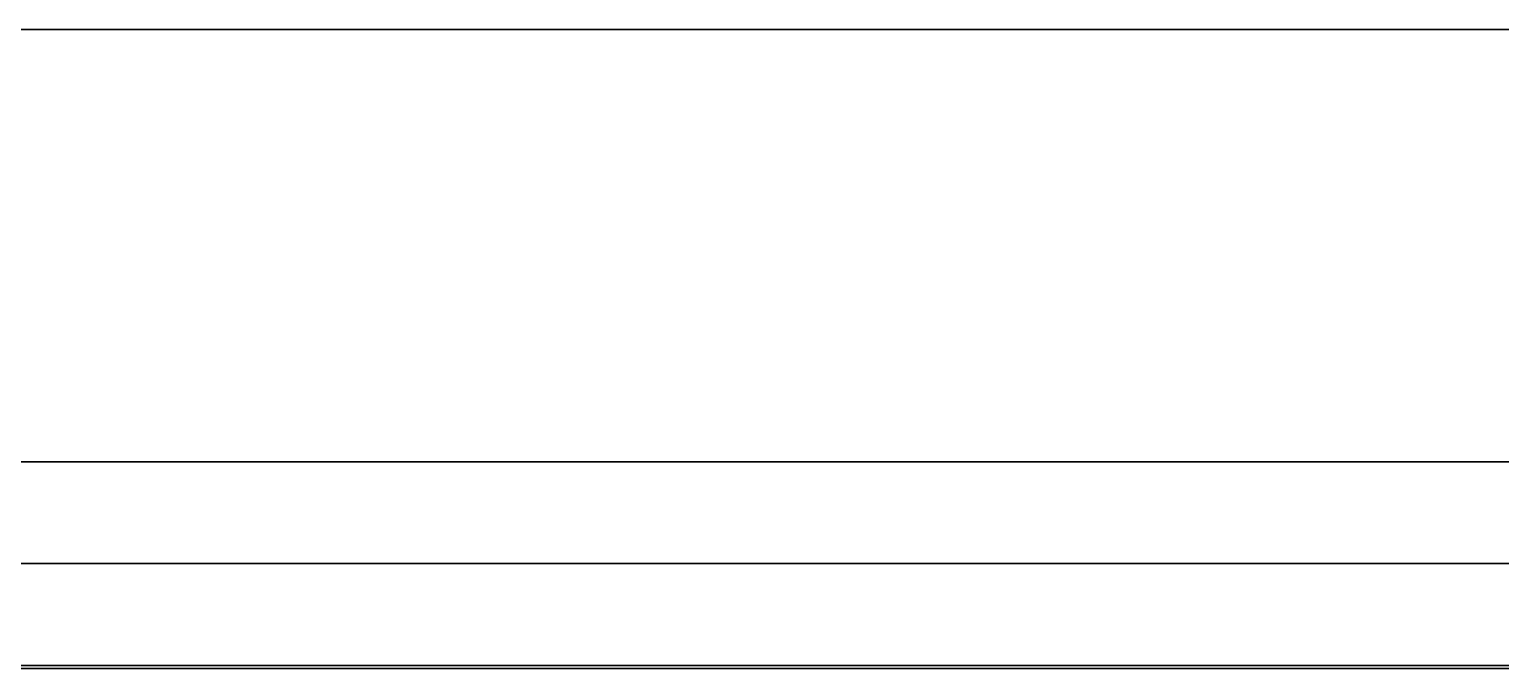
# Model space of a CAD drawing. Header units: inches. Extents: x 0 to 240, y -6 to 240.
# Drawn here: x 83.03 to 97.48, y -6.28 to 0 of the extents above; entities that cross this region are included whole.
import ezdxf

# ---------------------------------------------------------------- set-up
doc = ezdxf.new("R2010")
doc.units = ezdxf.units.IN
doc.header["$MEASUREMENT"] = 0
for name, color, linetype, true_color in [('MODEL$bldg-model', 7, 'Continuous', 0xfafafa), ('MODEL$frame-a', 252, 'Continuous', 0x696969), ('MODEL$perf-pan', 7, 'Continuous', 0x646464)]:
    doc.layers.add(name, color=color, linetype=linetype, true_color=true_color)

msp = doc.modelspace()

# ---------------------------------------------------------------- linework, layer by layer
at = {"layer": 'MODEL$bldg-model'}
for points in [[(0, 0, 432), (240, 0, 432)], [(240, 0, 576), (0, 0, 576)], [(0, 0, 504), (240, 0, 504)], [(0, 0, 288), (240, 0, 288)], [(240, 0, 432), (0, 0, 432)], [(0, 0, 360), (240, 0, 360)], [(0, 0, 144), (240, 0, 144)], [(240, 0, 288), (0, 0, 288)], [(0, 0, 216), (240, 0, 216)]]:
    msp.add_open_spline(points, degree=1, dxfattribs=at)
at = {"layer": 'MODEL$frame-a'}
for points in [[(80, -4.25, 576), (160, -4.25, 576)], [(160, -4.25, 432), (80, -4.25, 432)], [(80, -4.25, 432), (160, -4.25, 432)], [(160, -4.25, 288), (80, -4.25, 288)], [(80, -4.25, 288), (160, -4.25, 288)], [(160, -4.25, 144), (80, -4.25, 144)], [(82, -4.25, 434), (158, -4.25, 434)], [(158, -4.25, 574), (82, -4.25, 574)], [(82, -4.25, 290), (158, -4.25, 290)], [(158, -4.25, 430), (82, -4.25, 430)], [(82, -4.25, 146), (158, -4.25, 146)], [(158, -4.25, 286), (82, -4.25, 286)], [(80, -5.25, 576), (160, -5.25, 576)], [(160, -5.25, 432), (80, -5.25, 432)], [(80, -5.25, 432), (160, -5.25, 432)], [(160, -5.25, 288), (80, -5.25, 288)], [(80, -5.25, 288), (160, -5.25, 288)], [(160, -5.25, 144), (80, -5.25, 144)], [(82, -5.25, 434), (158, -5.25, 434)], [(158, -5.25, 574), (82, -5.25, 574)], [(82, -5.25, 290), (158, -5.25, 290)], [(158, -5.25, 430), (82, -5.25, 430)], [(82, -5.25, 146), (158, -5.25, 146)], [(158, -5.25, 286), (82, -5.25, 286)], [(80, -6.25, 576), (160, -6.25, 576)], [(160, -6.25, 432), (80, -6.25, 432)], [(80, -6.25, 432), (160, -6.25, 432)], [(160, -6.25, 288), (80, -6.25, 288)], [(80, -6.25, 288), (160, -6.25, 288)], [(160, -6.25, 144), (80, -6.25, 144)], [(82, -6.25, 434), (158, -6.25, 434)], [(158, -6.25, 574), (82, -6.25, 574)], [(82, -6.25, 290), (158, -6.25, 290)], [(158, -6.25, 430), (82, -6.25, 430)], [(82, -6.25, 146), (158, -6.25, 146)], [(158, -6.25, 286), (82, -6.25, 286)]]:
    msp.add_open_spline(points, degree=1, dxfattribs=at)
at = {"layer": 'MODEL$perf-pan'}
for p, q in [((80.5, -6.281, 432.5), (159.5, -6.281, 432.5)), ((159.5, -6.281, 575.5), (80.5, -6.281, 575.5)), ((80.5, -6.281, 504), (83.781, -6.281, 504)), ((80.5, -6.281, 288.5), (159.5, -6.281, 288.5)), ((159.5, -6.281, 431.5), (80.5, -6.281, 431.5)), ((80.5, -6.281, 360), (84.29, -6.281, 360)), ((80.5, -6.281, 144.5), (159.5, -6.281, 144.5)), ((159.5, -6.281, 287.5), (80.5, -6.281, 287.5)), ((80.5, -6.281, 216), (84.08, -6.281, 216)), ((86.428, -6.281, 360), (91.145, -6.281, 360)), ((86.638, -6.281, 216), (91.011, -6.281, 216)), ((86.937, -6.281, 504), (90.626, -6.281, 504)), ((93.429, -6.281, 360), (98.003, -6.281, 360)), ((93.563, -6.281, 216), (97.938, -6.281, 216)), ((93.949, -6.281, 504), (97.465, -6.281, 504))]:
    msp.add_line(p, q, dxfattribs=at)
for points in [[(83.054, -6.281, 154.669), (85.359, -6.281, 153.338)], [(83.054, -6.281, 157.331), (83.054, -6.281, 154.669)], [(85.359, -6.281, 158.662), (83.054, -6.281, 157.331)], [(83.259, -6.281, 166.787), (85.359, -6.281, 165.575)], [(83.259, -6.281, 169.213), (83.259, -6.281, 166.787)], [(85.359, -6.281, 170.425), (83.259, -6.281, 169.213)], [(83.464, -6.281, 178.906), (85.359, -6.281, 177.812)], [(83.464, -6.281, 181.094), (83.464, -6.281, 178.906)], [(85.359, -6.281, 182.188), (83.464, -6.281, 181.094)], [(83.548, -6.281, 274.955), (85.359, -6.281, 273.909)], [(83.548, -6.281, 277.045), (83.548, -6.281, 274.955)], [(85.359, -6.281, 278.091), (83.548, -6.281, 277.045)], [(83.586, -6.281, 418.976), (85.359, -6.281, 417.953)], [(83.586, -6.281, 421.024), (83.586, -6.281, 418.976)], [(85.359, -6.281, 422.047), (83.586, -6.281, 421.024)], [(83.611, -6.281, 298.991), (85.359, -6.281, 297.981)], [(83.611, -6.281, 301.009), (83.611, -6.281, 298.991)], [(85.359, -6.281, 302.019), (83.611, -6.281, 301.009)], [(83.669, -6.281, 191.024), (85.359, -6.281, 190.049)], [(83.669, -6.281, 192.976), (83.669, -6.281, 191.024)], [(85.359, -6.281, 193.951), (83.669, -6.281, 192.976)], [(83.675, -6.281, 407.028), (85.359, -6.281, 406.056)], [(83.675, -6.281, 408.972), (83.675, -6.281, 407.028)], [(85.359, -6.281, 409.944), (83.675, -6.281, 408.972)], [(83.703, -6.281, 311.044), (85.359, -6.281, 310.088)], [(83.703, -6.281, 312.956), (83.703, -6.281, 311.044)], [(85.359, -6.281, 313.912), (83.703, -6.281, 312.956)], [(83.741, -6.281, 263.066), (85.359, -6.281, 262.132)], [(83.741, -6.281, 264.934), (83.741, -6.281, 263.066)], [(85.359, -6.281, 265.868), (83.741, -6.281, 264.934)], [(83.781, -6.281, 503.089), (85.359, -6.281, 502.178)], [(83.781, -6.281, 504.911), (83.781, -6.281, 503.089)], [(85.359, -6.281, 505.822), (83.781, -6.281, 504.911)], [(83.794, -6.281, 491.097), (85.359, -6.281, 490.193)], [(83.794, -6.281, 492.903), (83.794, -6.281, 491.097)], [(85.359, -6.281, 493.807), (83.794, -6.281, 492.903)], [(83.831, -6.281, 323.118), (85.359, -6.281, 322.236)], [(83.831, -6.281, 324.882), (83.831, -6.281, 323.118)], [(85.359, -6.281, 325.764), (83.831, -6.281, 324.882)], [(83.849, -6.281, 395.128), (85.359, -6.281, 394.257)], [(83.849, -6.281, 396.872), (83.849, -6.281, 395.128)], [(85.359, -6.281, 397.743), (83.849, -6.281, 396.872)], [(83.874, -6.281, 203.143), (85.359, -6.281, 202.286)], [(83.874, -6.281, 204.857), (83.874, -6.281, 203.143)], [(85.359, -6.281, 205.714), (83.874, -6.281, 204.857)], [(83.945, -6.281, 251.184), (85.359, -6.281, 250.368)], [(83.945, -6.281, 252.816), (83.945, -6.281, 251.184)], [(85.359, -6.281, 253.632), (83.945, -6.281, 252.816)], [(83.951, -6.281, 443.187), (85.359, -6.281, 442.375)], [(83.951, -6.281, 444.813), (83.951, -6.281, 443.187)], [(85.359, -6.281, 445.625), (83.951, -6.281, 444.813)], [(83.959, -6.281, 515.192), (85.359, -6.281, 514.384)], [(83.959, -6.281, 516.808), (83.959, -6.281, 515.192)], [(85.359, -6.281, 517.616), (83.959, -6.281, 516.808)], [(83.976, -6.281, 335.202), (85.359, -6.281, 334.403)], [(83.976, -6.281, 336.798), (83.976, -6.281, 335.202)], [(85.359, -6.281, 337.597), (83.976, -6.281, 336.798)], [(84.017, -6.281, 479.225), (85.359, -6.281, 478.451)], [(84.017, -6.281, 480.775), (84.017, -6.281, 479.225)], [(85.359, -6.281, 481.549), (84.017, -6.281, 480.775)], [(84.02, -6.281, 383.227), (85.359, -6.281, 382.454)], [(84.02, -6.281, 384.773), (84.02, -6.281, 383.227)], [(85.359, -6.281, 385.546), (84.02, -6.281, 384.773)], [(84.08, -6.281, 215.261), (85.359, -6.281, 214.523)], [(84.08, -6.281, 216.739), (84.08, -6.281, 215.261)], [(85.359, -6.281, 217.477), (84.08, -6.281, 216.739)], [(84.12, -6.281, 527.285), (85.359, -6.281, 526.57)], [(84.12, -6.281, 528.715), (84.12, -6.281, 527.285)], [(85.359, -6.281, 529.43), (84.12, -6.281, 528.715)], [(84.13, -6.281, 347.291), (85.359, -6.281, 346.581)], [(84.13, -6.281, 348.709), (84.13, -6.281, 347.291)], [(85.359, -6.281, 349.419), (84.13, -6.281, 348.709)], [(84.15, -6.281, 239.302), (85.359, -6.281, 238.604)], [(84.15, -6.281, 240.698), (84.15, -6.281, 239.302)], [(85.359, -6.281, 241.396), (84.15, -6.281, 240.698)], [(84.176, -6.281, 455.317), (85.359, -6.281, 454.634)], [(84.176, -6.281, 456.683), (84.176, -6.281, 455.317)], [(85.359, -6.281, 457.366), (84.176, -6.281, 456.683)], [(84.188, -6.281, 371.324), (85.359, -6.281, 370.648)], [(84.188, -6.281, 372.676), (84.188, -6.281, 371.324)], [(85.359, -6.281, 373.352), (84.188, -6.281, 372.676)], [(84.229, -6.281, 563.348), (85.359, -6.281, 562.696)], [(84.229, -6.281, 564.652), (84.229, -6.281, 563.348)], [(85.359, -6.281, 565.304), (84.229, -6.281, 564.652)], [(84.241, -6.281, 467.354), (85.359, -6.281, 466.709)], [(84.241, -6.281, 468.646), (84.241, -6.281, 467.354)], [(85.359, -6.281, 469.291), (84.241, -6.281, 468.646)], [(84.244, -6.281, 539.356), (85.359, -6.281, 538.712)], [(84.244, -6.281, 540.644), (84.244, -6.281, 539.356)], [(85.359, -6.281, 541.288), (84.244, -6.281, 540.644)], [(84.283, -6.281, 551.379), (85.359, -6.281, 550.758)], [(84.283, -6.281, 552.621), (84.283, -6.281, 551.379)], [(85.359, -6.281, 553.242), (84.283, -6.281, 552.621)], [(84.285, -6.281, 227.38), (85.359, -6.281, 226.759)], [(84.285, -6.281, 228.62), (84.285, -6.281, 227.38)], [(85.359, -6.281, 229.241), (84.285, -6.281, 228.62)], [(84.29, -6.281, 359.383), (85.359, -6.281, 358.766)], [(84.29, -6.281, 360.617), (84.29, -6.281, 359.383)], [(85.359, -6.281, 361.234), (84.29, -6.281, 360.617)], [(86.489, -6.281, 564.652), (85.359, -6.281, 565.304)], [(86.435, -6.281, 552.621), (85.359, -6.281, 553.242)], [(86.474, -6.281, 540.644), (85.359, -6.281, 541.288)], [(86.598, -6.281, 528.715), (85.359, -6.281, 529.43)], [(86.759, -6.281, 516.808), (85.359, -6.281, 517.616)], [(86.937, -6.281, 504.911), (85.359, -6.281, 505.822)], [(86.924, -6.281, 492.903), (85.359, -6.281, 493.807)], [(86.701, -6.281, 480.775), (85.359, -6.281, 481.549)], [(86.477, -6.281, 468.646), (85.359, -6.281, 469.291)], [(86.542, -6.281, 456.683), (85.359, -6.281, 457.366)], [(86.767, -6.281, 444.813), (85.359, -6.281, 445.625)], [(85.359, -6.281, 562.696), (86.489, -6.281, 563.348)], [(85.359, -6.281, 550.758), (86.435, -6.281, 551.379)], [(85.359, -6.281, 538.712), (86.474, -6.281, 539.356)], [(85.359, -6.281, 526.57), (86.598, -6.281, 527.285)], [(85.359, -6.281, 514.384), (86.759, -6.281, 515.192)], [(85.359, -6.281, 502.178), (86.937, -6.281, 503.089)], [(85.359, -6.281, 490.193), (86.924, -6.281, 491.097)], [(85.359, -6.281, 478.451), (86.701, -6.281, 479.225)], [(85.359, -6.281, 466.709), (86.477, -6.281, 467.354)], [(85.359, -6.281, 454.634), (86.542, -6.281, 455.317)], [(85.359, -6.281, 442.375), (86.767, -6.281, 443.187)], [(87.132, -6.281, 421.024), (85.359, -6.281, 422.047)], [(87.043, -6.281, 408.972), (85.359, -6.281, 409.944)], [(86.869, -6.281, 396.872), (85.359, -6.281, 397.743)], [(86.698, -6.281, 384.773), (85.359, -6.281, 385.546)], [(86.53, -6.281, 372.676), (85.359, -6.281, 373.352)], [(86.428, -6.281, 360.617), (85.359, -6.281, 361.234)], [(86.588, -6.281, 348.709), (85.359, -6.281, 349.419)], [(86.742, -6.281, 336.798), (85.359, -6.281, 337.597)], [(86.887, -6.281, 324.882), (85.359, -6.281, 325.764)], [(87.015, -6.281, 312.956), (85.359, -6.281, 313.912)], [(87.107, -6.281, 301.009), (85.359, -6.281, 302.019)], [(85.359, -6.281, 417.953), (87.132, -6.281, 418.976)], [(85.359, -6.281, 406.056), (87.043, -6.281, 407.028)], [(85.359, -6.281, 394.257), (86.869, -6.281, 395.128)], [(85.359, -6.281, 382.454), (86.698, -6.281, 383.227)], [(85.359, -6.281, 370.648), (86.53, -6.281, 371.324)], [(85.359, -6.281, 358.766), (86.428, -6.281, 359.383)], [(85.359, -6.281, 346.581), (86.588, -6.281, 347.291)], [(85.359, -6.281, 334.403), (86.742, -6.281, 335.202)], [(85.359, -6.281, 322.236), (86.887, -6.281, 323.118)], [(85.359, -6.281, 310.088), (87.015, -6.281, 311.044)], [(85.359, -6.281, 297.981), (87.107, -6.281, 298.991)], [(87.17, -6.281, 277.045), (85.359, -6.281, 278.091)], [(86.977, -6.281, 264.934), (85.359, -6.281, 265.868)], [(86.773, -6.281, 252.816), (85.359, -6.281, 253.632)], [(86.568, -6.281, 240.698), (85.359, -6.281, 241.396)], [(86.433, -6.281, 228.62), (85.359, -6.281, 229.241)], [(86.638, -6.281, 216.739), (85.359, -6.281, 217.477)], [(86.844, -6.281, 204.857), (85.359, -6.281, 205.714)], [(87.049, -6.281, 192.976), (85.359, -6.281, 193.951)], [(87.254, -6.281, 181.094), (85.359, -6.281, 182.188)], [(87.459, -6.281, 169.213), (85.359, -6.281, 170.425)], [(87.664, -6.281, 157.331), (85.359, -6.281, 158.662)], [(85.359, -6.281, 273.909), (87.17, -6.281, 274.955)], [(85.359, -6.281, 262.132), (86.977, -6.281, 263.066)], [(85.359, -6.281, 250.368), (86.773, -6.281, 251.184)], [(85.359, -6.281, 238.604), (86.568, -6.281, 239.302)], [(85.359, -6.281, 226.759), (86.433, -6.281, 227.38)], [(85.359, -6.281, 214.523), (86.638, -6.281, 215.261)], [(85.359, -6.281, 202.286), (86.844, -6.281, 203.143)], [(85.359, -6.281, 190.049), (87.049, -6.281, 191.024)], [(85.359, -6.281, 177.812), (87.254, -6.281, 178.906)], [(85.359, -6.281, 165.575), (87.459, -6.281, 166.787)], [(85.359, -6.281, 153.338), (87.664, -6.281, 154.669)], [(86.417, -6.281, 148.611), (88.823, -6.281, 147.221)], [(86.417, -6.281, 151.389), (86.417, -6.281, 148.611)], [(88.823, -6.281, 152.779), (86.417, -6.281, 151.389)], [(86.428, -6.281, 359.383), (86.428, -6.281, 360.617)], [(86.433, -6.281, 227.38), (86.433, -6.281, 228.62)], [(86.435, -6.281, 551.379), (86.435, -6.281, 552.621)], [(86.474, -6.281, 539.356), (86.474, -6.281, 540.644)], [(86.477, -6.281, 467.354), (86.477, -6.281, 468.646)], [(86.489, -6.281, 563.348), (86.489, -6.281, 564.652)], [(86.53, -6.281, 371.324), (86.53, -6.281, 372.676)], [(86.542, -6.281, 455.317), (86.542, -6.281, 456.683)], [(86.568, -6.281, 239.302), (86.568, -6.281, 240.698)], [(86.588, -6.281, 347.291), (86.588, -6.281, 348.709)], [(86.598, -6.281, 527.285), (86.598, -6.281, 528.715)], [(86.622, -6.281, 160.729), (88.823, -6.281, 159.459)], [(86.622, -6.281, 163.271), (86.622, -6.281, 160.729)], [(88.823, -6.281, 164.541), (86.622, -6.281, 163.271)], [(86.638, -6.281, 215.261), (86.638, -6.281, 216.739)], [(86.698, -6.281, 383.227), (86.698, -6.281, 384.773)], [(86.701, -6.281, 479.225), (86.701, -6.281, 480.775)], [(86.742, -6.281, 335.202), (86.742, -6.281, 336.798)], [(86.759, -6.281, 515.192), (86.759, -6.281, 516.808)], [(86.767, -6.281, 443.187), (86.767, -6.281, 444.813)], [(86.773, -6.281, 251.184), (86.773, -6.281, 252.816)], [(86.828, -6.281, 172.848), (88.823, -6.281, 171.696)], [(86.828, -6.281, 175.152), (86.828, -6.281, 172.848)], [(88.823, -6.281, 176.304), (86.828, -6.281, 175.152)], [(86.844, -6.281, 203.143), (86.844, -6.281, 204.857)], [(86.869, -6.281, 395.128), (86.869, -6.281, 396.872)], [(86.887, -6.281, 323.118), (86.887, -6.281, 324.882)], [(86.924, -6.281, 491.097), (86.924, -6.281, 492.903)], [(86.937, -6.281, 503.089), (86.937, -6.281, 504.911)], [(86.954, -6.281, 280.921), (88.823, -6.281, 279.842)], [(86.954, -6.281, 283.079), (86.954, -6.281, 280.921)], [(88.823, -6.281, 284.158), (86.954, -6.281, 283.079)], [(86.977, -6.281, 263.066), (86.977, -6.281, 264.934)], [(86.986, -6.281, 292.94), (88.823, -6.281, 291.879)], [(86.986, -6.281, 295.06), (86.986, -6.281, 292.94)], [(88.823, -6.281, 296.121), (86.986, -6.281, 295.06)], [(87.015, -6.281, 311.044), (87.015, -6.281, 312.956)], [(87.033, -6.281, 184.966), (88.823, -6.281, 183.933)], [(87.033, -6.281, 187.034), (87.033, -6.281, 184.966)], [(88.823, -6.281, 188.067), (87.033, -6.281, 187.034)], [(87.043, -6.281, 407.028), (87.043, -6.281, 408.972)], [(87.049, -6.281, 191.024), (87.049, -6.281, 192.976)], [(87.063, -6.281, 304.984), (88.823, -6.281, 303.968)], [(87.063, -6.281, 307.016), (87.063, -6.281, 304.984)], [(88.823, -6.281, 308.032), (87.063, -6.281, 307.016)], [(87.082, -6.281, 412.995), (88.823, -6.281, 411.99)], [(87.082, -6.281, 415.005), (87.082, -6.281, 412.995)], [(88.823, -6.281, 416.01), (87.082, -6.281, 415.005)], [(87.098, -6.281, 269.004), (88.823, -6.281, 268.008)], [(87.098, -6.281, 270.996), (87.098, -6.281, 269.004)], [(88.823, -6.281, 271.992), (87.098, -6.281, 270.996)], [(87.107, -6.281, 298.991), (87.107, -6.281, 301.009)], [(87.13, -6.281, 497.022), (88.823, -6.281, 496.045)], [(87.13, -6.281, 498.978), (87.13, -6.281, 497.022)], [(88.823, -6.281, 499.955), (87.13, -6.281, 498.978)], [(87.132, -6.281, 418.976), (87.132, -6.281, 421.024)], [(87.164, -6.281, 425.042), (88.823, -6.281, 424.084)], [(87.164, -6.281, 426.958), (87.164, -6.281, 425.042)], [(88.823, -6.281, 427.916), (87.164, -6.281, 426.958)], [(87.17, -6.281, 274.955), (87.17, -6.281, 277.045)], [(87.182, -6.281, 317.052), (88.823, -6.281, 316.105)], [(87.182, -6.281, 318.948), (87.182, -6.281, 317.052)], [(88.823, -6.281, 319.895), (87.182, -6.281, 318.948)], [(87.238, -6.281, 197.085), (88.823, -6.281, 196.17)], [(87.238, -6.281, 198.915), (87.238, -6.281, 197.085)], [(88.823, -6.281, 199.83), (87.238, -6.281, 198.915)], [(87.254, -6.281, 178.906), (87.254, -6.281, 181.094)], [(87.259, -6.281, 401.097), (88.823, -6.281, 400.194)], [(87.259, -6.281, 402.903), (87.259, -6.281, 401.097)], [(88.823, -6.281, 403.806), (87.259, -6.281, 402.903)], [(87.293, -6.281, 509.116), (88.823, -6.281, 508.233)], [(87.293, -6.281, 510.884), (87.293, -6.281, 509.116)], [(88.823, -6.281, 511.767), (87.293, -6.281, 510.884)], [(87.303, -6.281, 257.122), (88.823, -6.281, 256.245)], [(87.303, -6.281, 258.878), (87.303, -6.281, 257.122)], [(88.823, -6.281, 259.755), (87.303, -6.281, 258.878)], [(87.317, -6.281, 437.13), (88.823, -6.281, 436.261)], [(87.317, -6.281, 438.87), (87.317, -6.281, 437.13)], [(88.823, -6.281, 439.739), (87.317, -6.281, 438.87)], [(87.324, -6.281, 329.135), (88.823, -6.281, 328.269)], [(87.324, -6.281, 330.865), (87.324, -6.281, 329.135)], [(88.823, -6.281, 331.731), (87.324, -6.281, 330.865)], [(87.353, -6.281, 485.151), (88.823, -6.281, 484.303)], [(87.353, -6.281, 486.849), (87.353, -6.281, 485.151)], [(88.823, -6.281, 487.697), (87.353, -6.281, 486.849)], [(87.432, -6.281, 389.197), (88.823, -6.281, 388.394)], [(87.432, -6.281, 390.803), (87.432, -6.281, 389.197)], [(88.823, -6.281, 391.606), (87.432, -6.281, 390.803)], [(87.444, -6.281, 209.204), (88.823, -6.281, 208.407)], [(87.444, -6.281, 210.796), (87.444, -6.281, 209.204)], [(88.823, -6.281, 211.593), (87.444, -6.281, 210.796)], [(87.459, -6.281, 521.212), (88.823, -6.281, 520.424)], [(87.459, -6.281, 522.788), (87.459, -6.281, 521.212)], [(88.823, -6.281, 523.576), (87.459, -6.281, 522.788)], [(87.459, -6.281, 166.787), (87.459, -6.281, 169.213)], [(87.477, -6.281, 341.223), (88.823, -6.281, 340.446)], [(87.477, -6.281, 342.777), (87.477, -6.281, 341.223)], [(88.823, -6.281, 343.554), (87.477, -6.281, 342.777)], [(87.508, -6.281, 245.241), (88.823, -6.281, 244.482)], [(87.508, -6.281, 246.759), (87.508, -6.281, 245.241)], [(88.823, -6.281, 247.518), (87.508, -6.281, 246.759)], [(87.543, -6.281, 449.261), (88.823, -6.281, 448.521)], [(87.543, -6.281, 450.739), (87.543, -6.281, 449.261)], [(88.823, -6.281, 451.479), (87.543, -6.281, 450.739)], [(87.577, -6.281, 473.281), (88.823, -6.281, 472.561)], [(87.577, -6.281, 474.719), (87.577, -6.281, 473.281)], [(88.823, -6.281, 475.439), (87.577, -6.281, 474.719)], [(87.584, -6.281, 569.285), (88.823, -6.281, 568.569)], [(87.584, -6.281, 570.715), (87.584, -6.281, 569.285)], [(88.823, -6.281, 571.431), (87.584, -6.281, 570.715)], [(87.596, -6.281, 533.292), (88.823, -6.281, 532.583)], [(87.596, -6.281, 534.708), (87.596, -6.281, 533.292)], [(88.823, -6.281, 535.417), (87.596, -6.281, 534.708)], [(87.603, -6.281, 377.296), (88.823, -6.281, 376.592)], [(87.603, -6.281, 378.704), (87.603, -6.281, 377.296)], [(88.823, -6.281, 379.408), (87.603, -6.281, 378.704)], [(87.636, -6.281, 353.315), (88.823, -6.281, 352.629)], [(87.636, -6.281, 354.685), (87.636, -6.281, 353.315)], [(88.823, -6.281, 355.371), (87.636, -6.281, 354.685)], [(87.649, -6.281, 221.322), (88.823, -6.281, 220.644)], [(87.649, -6.281, 222.678), (87.649, -6.281, 221.322)], [(88.823, -6.281, 223.356), (87.649, -6.281, 222.678)], [(87.664, -6.281, 154.669), (87.664, -6.281, 157.331)], [(87.665, -6.281, 557.331), (88.823, -6.281, 556.662)], [(87.665, -6.281, 558.669), (87.665, -6.281, 557.331)], [(88.823, -6.281, 559.338), (87.665, -6.281, 558.669)], [(87.675, -6.281, 545.337), (88.823, -6.281, 544.674)], [(87.675, -6.281, 546.663), (87.675, -6.281, 545.337)], [(88.823, -6.281, 547.326), (87.675, -6.281, 546.663)], [(87.714, -6.281, 233.359), (88.823, -6.281, 232.719)], [(87.714, -6.281, 234.641), (87.714, -6.281, 233.359)], [(88.823, -6.281, 235.281), (87.714, -6.281, 234.641)], [(87.768, -6.281, 461.391), (88.823, -6.281, 460.781)], [(87.768, -6.281, 462.609), (87.768, -6.281, 461.391)], [(88.823, -6.281, 463.219), (87.768, -6.281, 462.609)], [(87.771, -6.281, 365.393), (88.823, -6.281, 364.785)], [(87.771, -6.281, 366.607), (87.771, -6.281, 365.393)], [(88.823, -6.281, 367.215), (87.771, -6.281, 366.607)], [(90.062, -6.281, 570.715), (88.823, -6.281, 571.431)], [(89.982, -6.281, 558.669), (88.823, -6.281, 559.338)], [(89.971, -6.281, 546.663), (88.823, -6.281, 547.326)], [(90.05, -6.281, 534.708), (88.823, -6.281, 535.417)], [(90.188, -6.281, 522.788), (88.823, -6.281, 523.576)], [(90.354, -6.281, 510.884), (88.823, -6.281, 511.767)], [(90.516, -6.281, 498.978), (88.823, -6.281, 499.955)], [(90.293, -6.281, 486.849), (88.823, -6.281, 487.697)], [(90.069, -6.281, 474.719), (88.823, -6.281, 475.439)], [(89.879, -6.281, 462.609), (88.823, -6.281, 463.219)], [(90.104, -6.281, 450.739), (88.823, -6.281, 451.479)], [(90.329, -6.281, 438.87), (88.823, -6.281, 439.739)], [(88.823, -6.281, 568.569), (90.062, -6.281, 569.285)], [(88.823, -6.281, 556.662), (89.982, -6.281, 557.331)], [(88.823, -6.281, 544.674), (89.971, -6.281, 545.337)], [(88.823, -6.281, 532.583), (90.05, -6.281, 533.292)], [(88.823, -6.281, 520.424), (90.188, -6.281, 521.212)], [(88.823, -6.281, 508.233), (90.354, -6.281, 509.116)], [(88.823, -6.281, 496.045), (90.516, -6.281, 497.022)], [(88.823, -6.281, 484.303), (90.293, -6.281, 485.151)], [(88.823, -6.281, 472.561), (90.069, -6.281, 473.281)], [(88.823, -6.281, 460.781), (89.879, -6.281, 461.391)], [(88.823, -6.281, 448.521), (90.104, -6.281, 449.261)], [(88.823, -6.281, 436.261), (90.329, -6.281, 437.13)], [(90.483, -6.281, 426.958), (88.823, -6.281, 427.916)], [(90.564, -6.281, 415.005), (88.823, -6.281, 416.01)], [(90.388, -6.281, 402.903), (88.823, -6.281, 403.806)], [(90.214, -6.281, 390.803), (88.823, -6.281, 391.606)], [(90.043, -6.281, 378.704), (88.823, -6.281, 379.408)], [(89.875, -6.281, 366.607), (88.823, -6.281, 367.215)], [(90.01, -6.281, 354.685), (88.823, -6.281, 355.371)], [(90.169, -6.281, 342.777), (88.823, -6.281, 343.554)], [(90.322, -6.281, 330.865), (88.823, -6.281, 331.731)], [(90.464, -6.281, 318.948), (88.823, -6.281, 319.895)], [(90.583, -6.281, 307.016), (88.823, -6.281, 308.032)], [(90.66, -6.281, 295.06), (88.823, -6.281, 296.121)], [(88.823, -6.281, 424.084), (90.483, -6.281, 425.042)], [(88.823, -6.281, 411.99), (90.564, -6.281, 412.995)], [(88.823, -6.281, 400.194), (90.388, -6.281, 401.097)], [(88.823, -6.281, 388.394), (90.214, -6.281, 389.197)], [(88.823, -6.281, 376.592), (90.043, -6.281, 377.296)], [(88.823, -6.281, 364.785), (89.875, -6.281, 365.393)], [(88.823, -6.281, 352.629), (90.01, -6.281, 353.315)], [(88.823, -6.281, 340.446), (90.169, -6.281, 341.223)], [(88.823, -6.281, 328.269), (90.322, -6.281, 329.135)], [(88.823, -6.281, 316.105), (90.464, -6.281, 317.052)], [(88.823, -6.281, 303.968), (90.583, -6.281, 304.984)], [(88.823, -6.281, 291.879), (90.66, -6.281, 292.94)], [(90.692, -6.281, 283.079), (88.823, -6.281, 284.158)], [(90.548, -6.281, 270.996), (88.823, -6.281, 271.992)], [(90.343, -6.281, 258.878), (88.823, -6.281, 259.755)], [(90.138, -6.281, 246.759), (88.823, -6.281, 247.518)], [(89.932, -6.281, 234.641), (88.823, -6.281, 235.281)], [(89.997, -6.281, 222.678), (88.823, -6.281, 223.356)], [(90.203, -6.281, 210.796), (88.823, -6.281, 211.593)], [(90.408, -6.281, 198.915), (88.823, -6.281, 199.83)], [(90.613, -6.281, 187.034), (88.823, -6.281, 188.067)], [(90.819, -6.281, 175.152), (88.823, -6.281, 176.304)], [(91.024, -6.281, 163.271), (88.823, -6.281, 164.541)], [(91.229, -6.281, 151.389), (88.823, -6.281, 152.779)], [(88.823, -6.281, 279.842), (90.692, -6.281, 280.921)], [(88.823, -6.281, 268.008), (90.548, -6.281, 269.004)], [(88.823, -6.281, 256.245), (90.343, -6.281, 257.122)], [(88.823, -6.281, 244.482), (90.138, -6.281, 245.241)], [(88.823, -6.281, 232.719), (89.932, -6.281, 233.359)], [(88.823, -6.281, 220.644), (89.997, -6.281, 221.322)], [(88.823, -6.281, 208.407), (90.203, -6.281, 209.204)], [(88.823, -6.281, 196.17), (90.408, -6.281, 197.085)], [(88.823, -6.281, 183.933), (90.613, -6.281, 184.966)], [(88.823, -6.281, 171.696), (90.819, -6.281, 172.848)], [(88.823, -6.281, 159.459), (91.024, -6.281, 160.729)], [(88.823, -6.281, 147.221), (91.229, -6.281, 148.611)], [(89.875, -6.281, 365.393), (89.875, -6.281, 366.607)], [(89.879, -6.281, 461.391), (89.879, -6.281, 462.609)], [(89.932, -6.281, 233.359), (89.932, -6.281, 234.641)], [(89.971, -6.281, 545.337), (89.971, -6.281, 546.663)], [(89.982, -6.281, 557.331), (89.982, -6.281, 558.669)], [(89.984, -6.281, 154.67), (92.287, -6.281, 153.341)], [(89.984, -6.281, 157.33), (89.984, -6.281, 154.67)], [(92.287, -6.281, 158.659), (89.984, -6.281, 157.33)], [(89.997, -6.281, 221.322), (89.997, -6.281, 222.678)], [(90.01, -6.281, 353.315), (90.01, -6.281, 354.685)], [(90.043, -6.281, 377.296), (90.043, -6.281, 378.704)], [(90.05, -6.281, 533.292), (90.05, -6.281, 534.708)], [(90.062, -6.281, 569.285), (90.062, -6.281, 570.715)], [(90.069, -6.281, 473.281), (90.069, -6.281, 474.719)], [(90.104, -6.281, 449.261), (90.104, -6.281, 450.739)], [(90.138, -6.281, 245.241), (90.138, -6.281, 246.759)], [(90.169, -6.281, 341.223), (90.169, -6.281, 342.777)], [(90.188, -6.281, 521.212), (90.188, -6.281, 522.788)], [(90.19, -6.281, 166.789), (92.287, -6.281, 165.578)], [(90.19, -6.281, 169.211), (90.19, -6.281, 166.789)], [(92.287, -6.281, 170.422), (90.19, -6.281, 169.211)], [(90.203, -6.281, 209.204), (90.203, -6.281, 210.796)], [(90.214, -6.281, 389.197), (90.214, -6.281, 390.803)], [(90.293, -6.281, 485.151), (90.293, -6.281, 486.849)], [(90.322, -6.281, 329.135), (90.322, -6.281, 330.865)], [(90.329, -6.281, 437.13), (90.329, -6.281, 438.87)], [(90.343, -6.281, 257.122), (90.343, -6.281, 258.878)], [(90.354, -6.281, 509.116), (90.354, -6.281, 510.884)], [(90.388, -6.281, 401.097), (90.388, -6.281, 402.903)], [(90.395, -6.281, 178.908), (92.287, -6.281, 177.815)], [(90.395, -6.281, 181.092), (90.395, -6.281, 178.908)], [(92.287, -6.281, 182.185), (90.395, -6.281, 181.092)], [(90.408, -6.281, 197.085), (90.408, -6.281, 198.915)], [(90.428, -6.281, 298.927), (92.287, -6.281, 297.853)], [(90.428, -6.281, 301.073), (90.428, -6.281, 298.927)], [(92.287, -6.281, 302.147), (90.428, -6.281, 301.073)], [(90.458, -6.281, 274.944), (92.287, -6.281, 273.887)], [(90.458, -6.281, 277.056), (90.458, -6.281, 274.944)], [(92.287, -6.281, 278.113), (90.458, -6.281, 277.056)], [(90.464, -6.281, 317.052), (90.464, -6.281, 318.948)], [(90.483, -6.281, 425.042), (90.483, -6.281, 426.958)], [(90.516, -6.281, 497.022), (90.516, -6.281, 498.978)], [(90.534, -6.281, 310.988), (92.287, -6.281, 309.976)], [(90.534, -6.281, 313.012), (90.534, -6.281, 310.988)], [(92.287, -6.281, 314.024), (90.534, -6.281, 313.012)], [(90.538, -6.281, 418.99), (92.287, -6.281, 417.98)], [(90.538, -6.281, 421.01), (90.538, -6.281, 418.99)], [(92.287, -6.281, 422.02), (90.538, -6.281, 421.01)], [(90.548, -6.281, 269.004), (90.548, -6.281, 270.996)], [(90.564, -6.281, 412.995), (90.564, -6.281, 415.005)], [(90.583, -6.281, 304.984), (90.583, -6.281, 307.016)], [(90.601, -6.281, 191.026), (92.287, -6.281, 190.052)], [(90.601, -6.281, 192.974), (90.601, -6.281, 191.026)], [(92.287, -6.281, 193.948), (90.601, -6.281, 192.974)], [(90.613, -6.281, 184.966), (90.613, -6.281, 187.034)], [(90.626, -6.281, 503.041), (92.287, -6.281, 502.082)], [(90.626, -6.281, 504.959), (90.626, -6.281, 503.041)], [(92.287, -6.281, 505.918), (90.626, -6.281, 504.959)], [(90.66, -6.281, 292.94), (90.66, -6.281, 295.06)], [(90.663, -6.281, 263.062), (92.287, -6.281, 262.125)], [(90.663, -6.281, 264.938), (90.663, -6.281, 263.062)], [(92.287, -6.281, 265.875), (90.663, -6.281, 264.938)], [(90.666, -6.281, 407.064), (92.287, -6.281, 406.128)], [(90.666, -6.281, 408.936), (90.666, -6.281, 407.064)], [(92.287, -6.281, 409.872), (90.666, -6.281, 408.936)], [(90.673, -6.281, 323.068), (92.287, -6.281, 322.136)], [(90.673, -6.281, 324.932), (90.673, -6.281, 323.068)], [(92.287, -6.281, 325.864), (90.673, -6.281, 324.932)], [(90.689, -6.281, 491.077), (92.287, -6.281, 490.155)], [(90.689, -6.281, 492.923), (90.689, -6.281, 491.077)], [(92.287, -6.281, 493.845), (90.689, -6.281, 492.923)], [(90.692, -6.281, 280.921), (90.692, -6.281, 283.079)], [(90.795, -6.281, 515.139), (92.287, -6.281, 514.277)], [(90.795, -6.281, 516.861), (90.795, -6.281, 515.139)], [(92.287, -6.281, 517.723), (90.795, -6.281, 516.861)], [(90.806, -6.281, 203.145), (92.287, -6.281, 202.29)], [(90.806, -6.281, 204.855), (90.806, -6.281, 203.145)], [(92.287, -6.281, 205.71), (90.806, -6.281, 204.855)], [(90.819, -6.281, 172.848), (90.819, -6.281, 175.152)], [(90.824, -6.281, 335.155), (92.287, -6.281, 334.31)], [(90.824, -6.281, 336.845), (90.824, -6.281, 335.155)], [(92.287, -6.281, 337.69), (90.824, -6.281, 336.845)], [(90.842, -6.281, 395.166), (92.287, -6.281, 394.331)], [(90.842, -6.281, 396.834), (90.842, -6.281, 395.166)], [(92.287, -6.281, 397.669), (90.842, -6.281, 396.834)], [(90.868, -6.281, 251.181), (92.287, -6.281, 250.362)], [(90.868, -6.281, 252.819), (90.868, -6.281, 251.181)], [(92.287, -6.281, 253.638), (90.868, -6.281, 252.819)], [(90.908, -6.281, 443.203), (92.287, -6.281, 442.407)], [(90.908, -6.281, 444.797), (90.908, -6.281, 443.203)], [(92.287, -6.281, 445.593), (90.908, -6.281, 444.797)], [(90.914, -6.281, 479.207), (92.287, -6.281, 478.414)], [(90.914, -6.281, 480.793), (90.914, -6.281, 479.207)], [(92.287, -6.281, 481.586), (90.914, -6.281, 480.793)], [(90.942, -6.281, 527.224), (92.287, -6.281, 526.447)], [(90.942, -6.281, 528.776), (90.942, -6.281, 527.224)], [(92.287, -6.281, 529.553), (90.942, -6.281, 528.776)], [(90.982, -6.281, 347.247), (92.287, -6.281, 346.493)], [(90.982, -6.281, 348.753), (90.982, -6.281, 347.247)], [(92.287, -6.281, 349.507), (90.982, -6.281, 348.753)], [(91.011, -6.281, 215.263), (92.287, -6.281, 214.527)], [(91.011, -6.281, 216.737), (91.011, -6.281, 215.263)], [(92.287, -6.281, 217.473), (91.011, -6.281, 216.737)], [(91.016, -6.281, 383.266), (92.287, -6.281, 382.532)], [(91.016, -6.281, 384.734), (91.016, -6.281, 383.266)], [(92.287, -6.281, 385.468), (91.016, -6.281, 384.734)], [(91.024, -6.281, 160.729), (91.024, -6.281, 163.271)], [(91.033, -6.281, 563.276), (92.287, -6.281, 562.552)], [(91.033, -6.281, 564.724), (91.033, -6.281, 563.276)], [(92.287, -6.281, 565.448), (91.033, -6.281, 564.724)], [(91.047, -6.281, 539.284), (92.287, -6.281, 538.568)], [(91.047, -6.281, 540.716), (91.047, -6.281, 539.284)], [(92.287, -6.281, 541.432), (91.047, -6.281, 540.716)], [(91.074, -6.281, 239.299), (92.287, -6.281, 238.599)], [(91.074, -6.281, 240.701), (91.074, -6.281, 239.299)], [(92.287, -6.281, 241.401), (91.074, -6.281, 240.701)], [(91.078, -6.281, 551.302), (92.287, -6.281, 550.604)], [(91.078, -6.281, 552.698), (91.078, -6.281, 551.302)], [(92.287, -6.281, 553.396), (91.078, -6.281, 552.698)], [(91.133, -6.281, 455.334), (92.287, -6.281, 454.668)], [(91.133, -6.281, 456.666), (91.133, -6.281, 455.334)], [(92.287, -6.281, 457.332), (91.133, -6.281, 456.666)], [(91.138, -6.281, 467.337), (92.287, -6.281, 466.674)], [(91.138, -6.281, 468.663), (91.138, -6.281, 467.337)], [(92.287, -6.281, 469.326), (91.138, -6.281, 468.663)], [(91.145, -6.281, 359.341), (92.287, -6.281, 358.681)], [(91.145, -6.281, 360.659), (91.145, -6.281, 359.341)], [(92.287, -6.281, 361.319), (91.145, -6.281, 360.659)], [(91.186, -6.281, 371.364), (92.287, -6.281, 370.729)], [(91.186, -6.281, 372.636), (91.186, -6.281, 371.364)], [(92.287, -6.281, 373.271), (91.186, -6.281, 372.636)], [(91.217, -6.281, 227.382), (92.287, -6.281, 226.764)], [(91.217, -6.281, 228.618), (91.217, -6.281, 227.382)], [(92.287, -6.281, 229.236), (91.217, -6.281, 228.618)], [(91.229, -6.281, 148.611), (91.229, -6.281, 151.389)], [(93.542, -6.281, 564.724), (92.287, -6.281, 565.448)], [(93.496, -6.281, 552.698), (92.287, -6.281, 553.396)], [(93.527, -6.281, 540.716), (92.287, -6.281, 541.432)], [(93.632, -6.281, 528.776), (92.287, -6.281, 529.553)], [(93.779, -6.281, 516.861), (92.287, -6.281, 517.723)], [(93.949, -6.281, 504.959), (92.287, -6.281, 505.918)], [(93.885, -6.281, 492.923), (92.287, -6.281, 493.845)], [(93.661, -6.281, 480.793), (92.287, -6.281, 481.586)], [(93.436, -6.281, 468.663), (92.287, -6.281, 469.326)], [(93.441, -6.281, 456.666), (92.287, -6.281, 457.332)], [(93.667, -6.281, 444.797), (92.287, -6.281, 445.593)], [(92.287, -6.281, 562.552), (93.542, -6.281, 563.276)], [(92.287, -6.281, 550.604), (93.496, -6.281, 551.302)], [(92.287, -6.281, 538.568), (93.527, -6.281, 539.284)], [(92.287, -6.281, 526.447), (93.632, -6.281, 527.224)], [(92.287, -6.281, 514.277), (93.779, -6.281, 515.139)], [(92.287, -6.281, 502.082), (93.949, -6.281, 503.041)], [(92.287, -6.281, 490.155), (93.885, -6.281, 491.077)], [(92.287, -6.281, 478.414), (93.661, -6.281, 479.207)], [(92.287, -6.281, 466.674), (93.436, -6.281, 467.337)], [(92.287, -6.281, 454.668), (93.441, -6.281, 455.334)], [(92.287, -6.281, 442.407), (93.667, -6.281, 443.203)], [(94.037, -6.281, 421.01), (92.287, -6.281, 422.02)], [(93.909, -6.281, 408.936), (92.287, -6.281, 409.872)], [(93.732, -6.281, 396.834), (92.287, -6.281, 397.669)], [(93.559, -6.281, 384.734), (92.287, -6.281, 385.468)], [(93.388, -6.281, 372.636), (92.287, -6.281, 373.271)], [(93.429, -6.281, 360.659), (92.287, -6.281, 361.319)], [(93.592, -6.281, 348.753), (92.287, -6.281, 349.507)], [(93.75, -6.281, 336.845), (92.287, -6.281, 337.69)], [(93.902, -6.281, 324.932), (92.287, -6.281, 325.864)], [(94.04, -6.281, 313.012), (92.287, -6.281, 314.024)], [(94.146, -6.281, 301.073), (92.287, -6.281, 302.147)], [(92.287, -6.281, 417.98), (94.037, -6.281, 418.99)], [(92.287, -6.281, 406.128), (93.909, -6.281, 407.064)], [(92.287, -6.281, 394.331), (93.732, -6.281, 395.166)], [(92.287, -6.281, 382.532), (93.559, -6.281, 383.266)], [(92.287, -6.281, 370.729), (93.388, -6.281, 371.364)], [(92.287, -6.281, 358.681), (93.429, -6.281, 359.341)], [(92.287, -6.281, 346.493), (93.592, -6.281, 347.247)], [(92.287, -6.281, 334.31), (93.75, -6.281, 335.155)], [(92.287, -6.281, 322.136), (93.902, -6.281, 323.068)], [(92.287, -6.281, 309.976), (94.04, -6.281, 310.988)], [(92.287, -6.281, 297.853), (94.146, -6.281, 298.927)], [(94.117, -6.281, 277.056), (92.287, -6.281, 278.113)], [(93.911, -6.281, 264.938), (92.287, -6.281, 265.875)], [(93.706, -6.281, 252.819), (92.287, -6.281, 253.638)], [(93.501, -6.281, 240.701), (92.287, -6.281, 241.401)], [(93.358, -6.281, 228.618), (92.287, -6.281, 229.236)], [(93.563, -6.281, 216.737), (92.287, -6.281, 217.473)], [(93.768, -6.281, 204.855), (92.287, -6.281, 205.71)], [(93.974, -6.281, 192.974), (92.287, -6.281, 193.948)], [(94.179, -6.281, 181.092), (92.287, -6.281, 182.185)], [(94.385, -6.281, 169.211), (92.287, -6.281, 170.422)], [(94.59, -6.281, 157.33), (92.287, -6.281, 158.659)], [(92.287, -6.281, 273.887), (94.117, -6.281, 274.944)], [(92.287, -6.281, 262.125), (93.911, -6.281, 263.062)], [(92.287, -6.281, 250.362), (93.706, -6.281, 251.181)], [(92.287, -6.281, 238.599), (93.501, -6.281, 239.299)], [(92.287, -6.281, 226.764), (93.358, -6.281, 227.382)], [(92.287, -6.281, 214.527), (93.563, -6.281, 215.263)], [(92.287, -6.281, 202.29), (93.768, -6.281, 203.145)], [(92.287, -6.281, 190.052), (93.974, -6.281, 191.026)], [(92.287, -6.281, 177.815), (94.179, -6.281, 178.908)], [(92.287, -6.281, 165.578), (94.385, -6.281, 166.789)], [(92.287, -6.281, 153.341), (94.59, -6.281, 154.67)], [(93.346, -6.281, 148.611), (95.751, -6.281, 147.222)], [(93.346, -6.281, 151.389), (93.346, -6.281, 148.611)], [(95.751, -6.281, 152.778), (93.346, -6.281, 151.389)], [(93.358, -6.281, 227.382), (93.358, -6.281, 228.618)], [(93.388, -6.281, 371.364), (93.388, -6.281, 372.636)], [(93.429, -6.281, 359.341), (93.429, -6.281, 360.659)], [(93.436, -6.281, 467.337), (93.436, -6.281, 468.663)], [(93.441, -6.281, 455.334), (93.441, -6.281, 456.666)], [(93.496, -6.281, 551.302), (93.496, -6.281, 552.698)], [(93.501, -6.281, 239.299), (93.501, -6.281, 240.701)], [(93.527, -6.281, 539.284), (93.527, -6.281, 540.716)], [(93.542, -6.281, 563.276), (93.542, -6.281, 564.724)], [(93.551, -6.281, 160.73), (95.751, -6.281, 159.459)], [(93.551, -6.281, 163.27), (93.551, -6.281, 160.73)], [(95.751, -6.281, 164.541), (93.551, -6.281, 163.27)], [(93.559, -6.281, 383.266), (93.559, -6.281, 384.734)], [(93.563, -6.281, 215.263), (93.563, -6.281, 216.737)], [(93.592, -6.281, 347.247), (93.592, -6.281, 348.753)], [(93.632, -6.281, 527.224), (93.632, -6.281, 528.776)], [(93.661, -6.281, 479.207), (93.661, -6.281, 480.793)], [(93.667, -6.281, 443.203), (93.667, -6.281, 444.797)], [(93.706, -6.281, 251.181), (93.706, -6.281, 252.819)], [(93.732, -6.281, 395.166), (93.732, -6.281, 396.834)], [(93.75, -6.281, 335.155), (93.75, -6.281, 336.845)], [(93.756, -6.281, 172.848), (95.751, -6.281, 171.697)], [(93.756, -6.281, 175.152), (93.756, -6.281, 172.848)], [(95.751, -6.281, 176.303), (93.756, -6.281, 175.152)], [(93.768, -6.281, 203.145), (93.768, -6.281, 204.855)], [(93.779, -6.281, 515.139), (93.779, -6.281, 516.861)], [(93.8, -6.281, 292.874), (95.751, -6.281, 291.747)], [(93.8, -6.281, 295.126), (93.8, -6.281, 292.874)], [(95.751, -6.281, 296.253), (93.8, -6.281, 295.126)], [(93.819, -6.281, 280.885), (95.751, -6.281, 279.769)], [(93.819, -6.281, 283.115), (93.819, -6.281, 280.885)], [(95.751, -6.281, 284.231), (93.819, -6.281, 283.115)], [(93.885, -6.281, 491.077), (93.885, -6.281, 492.923)], [(93.889, -6.281, 304.925), (95.751, -6.281, 303.85)], [(93.889, -6.281, 307.075), (93.889, -6.281, 304.925)], [(95.751, -6.281, 308.15), (93.889, -6.281, 307.075)], [(93.902, -6.281, 323.068), (93.902, -6.281, 324.932)], [(93.909, -6.281, 407.064), (93.909, -6.281, 408.936)], [(93.911, -6.281, 263.062), (93.911, -6.281, 264.938)], [(93.949, -6.281, 503.041), (93.949, -6.281, 504.959)], [(93.962, -6.281, 184.967), (95.751, -6.281, 183.934)], [(93.962, -6.281, 187.033), (93.962, -6.281, 184.967)], [(95.751, -6.281, 188.066), (93.962, -6.281, 187.033)], [(93.974, -6.281, 191.026), (93.974, -6.281, 192.974)], [(94.022, -6.281, 317.001), (95.751, -6.281, 316.003)], [(94.022, -6.281, 318.999), (94.022, -6.281, 317.001)], [(95.751, -6.281, 319.997), (94.022, -6.281, 318.999)], [(94.025, -6.281, 269.003), (95.751, -6.281, 268.006)], [(94.025, -6.281, 270.997), (94.025, -6.281, 269.003)], [(95.751, -6.281, 271.994), (94.025, -6.281, 270.997)], [(94.026, -6.281, 497.004), (95.751, -6.281, 496.007)], [(94.026, -6.281, 498.996), (94.026, -6.281, 497.004)], [(95.751, -6.281, 499.993), (94.026, -6.281, 498.996)], [(94.037, -6.281, 418.99), (94.037, -6.281, 421.01)], [(94.04, -6.281, 310.988), (94.04, -6.281, 313.012)], [(94.071, -6.281, 413.03), (95.751, -6.281, 412.06)], [(94.071, -6.281, 414.97), (94.071, -6.281, 413.03)], [(95.751, -6.281, 415.94), (94.071, -6.281, 414.97)], [(94.114, -6.281, 425.055), (95.751, -6.281, 424.11)], [(94.114, -6.281, 426.945), (94.114, -6.281, 425.055)], [(95.751, -6.281, 427.89), (94.114, -6.281, 426.945)], [(94.117, -6.281, 274.944), (94.117, -6.281, 277.056)], [(94.131, -6.281, 509.064), (95.751, -6.281, 508.129)], [(94.131, -6.281, 510.936), (94.131, -6.281, 509.064)], [(95.751, -6.281, 511.871), (94.131, -6.281, 510.936)], [(94.146, -6.281, 298.927), (94.146, -6.281, 301.073)], [(94.167, -6.281, 197.085), (95.751, -6.281, 196.171)], [(94.167, -6.281, 198.915), (94.167, -6.281, 197.085)], [(95.751, -6.281, 199.829), (94.167, -6.281, 198.915)], [(94.171, -6.281, 329.088), (95.751, -6.281, 328.175)], [(94.171, -6.281, 330.912), (94.171, -6.281, 329.088)], [(95.751, -6.281, 331.825), (94.171, -6.281, 330.912)], [(94.179, -6.281, 178.908), (94.179, -6.281, 181.092)], [(94.23, -6.281, 257.122), (95.751, -6.281, 256.243)], [(94.23, -6.281, 258.878), (94.23, -6.281, 257.122)], [(95.751, -6.281, 259.757), (94.23, -6.281, 258.878)], [(94.249, -6.281, 401.133), (95.751, -6.281, 400.266)], [(94.249, -6.281, 402.867), (94.249, -6.281, 401.133)], [(95.751, -6.281, 403.734), (94.249, -6.281, 402.867)], [(94.25, -6.281, 485.133), (95.751, -6.281, 484.267)], [(94.25, -6.281, 486.867), (94.25, -6.281, 485.133)], [(95.751, -6.281, 487.733), (94.25, -6.281, 486.867)], [(94.271, -6.281, 437.145), (95.751, -6.281, 436.291)], [(94.271, -6.281, 438.855), (94.271, -6.281, 437.145)], [(95.751, -6.281, 439.709), (94.271, -6.281, 438.855)], [(94.285, -6.281, 521.153), (95.751, -6.281, 520.307)], [(94.285, -6.281, 522.847), (94.285, -6.281, 521.153)], [(95.751, -6.281, 523.693), (94.285, -6.281, 522.847)], [(94.328, -6.281, 341.178), (95.751, -6.281, 340.357)], [(94.328, -6.281, 342.822), (94.328, -6.281, 341.178)], [(95.751, -6.281, 343.643), (94.328, -6.281, 342.822)], [(94.373, -6.281, 209.204), (95.751, -6.281, 208.408)], [(94.373, -6.281, 210.796), (94.373, -6.281, 209.204)], [(95.751, -6.281, 211.592), (94.373, -6.281, 210.796)], [(94.385, -6.281, 166.789), (94.385, -6.281, 169.211)], [(94.393, -6.281, 569.216), (95.751, -6.281, 568.431)], [(94.393, -6.281, 570.784), (94.393, -6.281, 569.216)], [(95.751, -6.281, 571.569), (94.393, -6.281, 570.784)], [(94.406, -6.281, 533.224), (95.751, -6.281, 532.447)], [(94.406, -6.281, 534.776), (94.406, -6.281, 533.224)], [(95.751, -6.281, 535.553), (94.406, -6.281, 534.776)], [(94.425, -6.281, 389.235), (95.751, -6.281, 388.469)], [(94.425, -6.281, 390.765), (94.425, -6.281, 389.235)], [(95.751, -6.281, 391.531), (94.425, -6.281, 390.765)], [(94.435, -6.281, 245.24), (95.751, -6.281, 244.481)], [(94.435, -6.281, 246.76), (94.435, -6.281, 245.24)], [(95.751, -6.281, 247.519), (94.435, -6.281, 246.76)], [(94.462, -6.281, 557.256), (95.751, -6.281, 556.512)], [(94.462, -6.281, 558.744), (94.462, -6.281, 557.256)], [(95.751, -6.281, 559.488), (94.462, -6.281, 558.744)], [(94.471, -6.281, 545.261), (95.751, -6.281, 544.522)], [(94.471, -6.281, 546.739), (94.471, -6.281, 545.261)], [(95.751, -6.281, 547.478), (94.471, -6.281, 546.739)], [(94.476, -6.281, 473.264), (95.751, -6.281, 472.527)], [(94.476, -6.281, 474.736), (94.476, -6.281, 473.264)], [(95.751, -6.281, 475.473), (94.476, -6.281, 474.736)], [(94.491, -6.281, 353.272), (95.751, -6.281, 352.545)], [(94.491, -6.281, 354.728), (94.491, -6.281, 353.272)], [(95.751, -6.281, 355.455), (94.491, -6.281, 354.728)], [(94.498, -6.281, 449.276), (95.751, -6.281, 448.553)], [(94.498, -6.281, 450.724), (94.498, -6.281, 449.276)], [(95.751, -6.281, 451.447), (94.498, -6.281, 450.724)], [(94.578, -6.281, 221.323), (95.751, -6.281, 220.645)], [(94.578, -6.281, 222.677), (94.578, -6.281, 221.323)], [(95.751, -6.281, 223.355), (94.578, -6.281, 222.677)], [(94.59, -6.281, 154.67), (94.59, -6.281, 157.33)], [(94.599, -6.281, 377.335), (95.751, -6.281, 376.669)], [(94.599, -6.281, 378.665), (94.599, -6.281, 377.335)], [(95.751, -6.281, 379.331), (94.599, -6.281, 378.665)], [(94.641, -6.281, 233.359), (95.751, -6.281, 232.718)], [(94.641, -6.281, 234.641), (94.641, -6.281, 233.359)], [(95.751, -6.281, 235.282), (94.641, -6.281, 234.641)], [(94.658, -6.281, 365.369), (95.751, -6.281, 364.737)], [(94.658, -6.281, 366.631), (94.658, -6.281, 365.369)], [(95.751, -6.281, 367.263), (94.658, -6.281, 366.631)], [(94.702, -6.281, 461.394), (95.751, -6.281, 460.788)], [(94.702, -6.281, 462.606), (94.702, -6.281, 461.394)], [(95.751, -6.281, 463.212), (94.702, -6.281, 462.606)], [(97.11, -6.281, 570.784), (95.751, -6.281, 571.569)], [(97.04, -6.281, 558.744), (95.751, -6.281, 559.488)], [(97.031, -6.281, 546.739), (95.751, -6.281, 547.478)], [(97.096, -6.281, 534.776), (95.751, -6.281, 535.553)], [(97.218, -6.281, 522.847), (95.751, -6.281, 523.693)], [(97.372, -6.281, 510.936), (95.751, -6.281, 511.871)], [(97.477, -6.281, 498.996), (95.751, -6.281, 499.993)], [(97.252, -6.281, 486.867), (95.751, -6.281, 487.733)], [(97.027, -6.281, 474.736), (95.751, -6.281, 475.473)], [(96.801, -6.281, 462.606), (95.751, -6.281, 463.212)], [(97.005, -6.281, 450.724), (95.751, -6.281, 451.447)], [(97.231, -6.281, 438.855), (95.751, -6.281, 439.709)], [(95.751, -6.281, 568.431), (97.11, -6.281, 569.216)], [(95.751, -6.281, 556.512), (97.04, -6.281, 557.256)], [(95.751, -6.281, 544.522), (97.031, -6.281, 545.261)], [(95.751, -6.281, 532.447), (97.096, -6.281, 533.224)], [(95.751, -6.281, 520.307), (97.218, -6.281, 521.153)], [(95.751, -6.281, 508.129), (97.372, -6.281, 509.064)], [(95.751, -6.281, 496.007), (97.477, -6.281, 497.004)], [(95.751, -6.281, 484.267), (97.252, -6.281, 485.133)], [(95.751, -6.281, 472.527), (97.027, -6.281, 473.264)], [(95.751, -6.281, 460.788), (96.801, -6.281, 461.394)], [(95.751, -6.281, 448.553), (97.005, -6.281, 449.276)], [(95.751, -6.281, 436.291), (97.231, -6.281, 437.145)], [(97.388, -6.281, 426.945), (95.751, -6.281, 427.89)], [(97.432, -6.281, 414.97), (95.751, -6.281, 415.94)], [(97.253, -6.281, 402.867), (95.751, -6.281, 403.734)], [(97.077, -6.281, 390.765), (95.751, -6.281, 391.531)], [(96.904, -6.281, 378.665), (95.751, -6.281, 379.331)], [(96.845, -6.281, 366.631), (95.751, -6.281, 367.263)], [(97.012, -6.281, 354.728), (95.751, -6.281, 355.455)], [(97.174, -6.281, 342.822), (95.751, -6.281, 343.643)], [(97.331, -6.281, 330.912), (95.751, -6.281, 331.825)], [(97.481, -6.281, 318.999), (95.751, -6.281, 319.997)], [(97.613, -6.281, 307.075), (95.751, -6.281, 308.15)], [(97.702, -6.281, 295.126), (95.751, -6.281, 296.253)], [(95.751, -6.281, 424.11), (97.388, -6.281, 425.055)], [(95.751, -6.281, 412.06), (97.432, -6.281, 413.03)], [(95.751, -6.281, 400.266), (97.253, -6.281, 401.133)], [(95.751, -6.281, 388.469), (97.077, -6.281, 389.235)], [(95.751, -6.281, 376.669), (96.904, -6.281, 377.335)], [(95.751, -6.281, 364.737), (96.845, -6.281, 365.369)], [(95.751, -6.281, 352.545), (97.012, -6.281, 353.272)], [(95.751, -6.281, 340.357), (97.174, -6.281, 341.178)], [(95.751, -6.281, 328.175), (97.331, -6.281, 329.088)], [(95.751, -6.281, 316.003), (97.481, -6.281, 317.001)], [(95.751, -6.281, 303.85), (97.613, -6.281, 304.925)], [(95.751, -6.281, 291.747), (97.702, -6.281, 292.874)], [(97.683, -6.281, 283.115), (95.751, -6.281, 284.231)], [(97.478, -6.281, 270.997), (95.751, -6.281, 271.994)], [(97.273, -6.281, 258.878), (95.751, -6.281, 259.757)], [(97.067, -6.281, 246.76), (95.751, -6.281, 247.519)], [(96.862, -6.281, 234.641), (95.751, -6.281, 235.282)], [(96.925, -6.281, 222.677), (95.751, -6.281, 223.355)], [(97.13, -6.281, 210.796), (95.751, -6.281, 211.592)], [(97.335, -6.281, 198.915), (95.751, -6.281, 199.829)], [(97.541, -6.281, 187.033), (95.751, -6.281, 188.066)], [(97.746, -6.281, 175.152), (95.751, -6.281, 176.303)], [(97.952, -6.281, 163.27), (95.751, -6.281, 164.541)], [(98.157, -6.281, 151.389), (95.751, -6.281, 152.778)], [(95.751, -6.281, 279.769), (97.683, -6.281, 280.885)], [(95.751, -6.281, 268.006), (97.478, -6.281, 269.003)], [(95.751, -6.281, 256.243), (97.273, -6.281, 257.122)], [(95.751, -6.281, 244.481), (97.067, -6.281, 245.24)], [(95.751, -6.281, 232.718), (96.862, -6.281, 233.359)], [(95.751, -6.281, 220.645), (96.925, -6.281, 221.323)], [(95.751, -6.281, 208.408), (97.13, -6.281, 209.204)], [(95.751, -6.281, 196.171), (97.335, -6.281, 197.085)], [(95.751, -6.281, 183.934), (97.541, -6.281, 184.967)], [(95.751, -6.281, 171.697), (97.746, -6.281, 172.848)], [(95.751, -6.281, 159.459), (97.952, -6.281, 160.73)], [(95.751, -6.281, 147.222), (98.157, -6.281, 148.611)], [(96.801, -6.281, 461.394), (96.801, -6.281, 462.606)], [(96.845, -6.281, 365.369), (96.845, -6.281, 366.631)], [(96.862, -6.281, 233.359), (96.862, -6.281, 234.641)], [(96.904, -6.281, 377.335), (96.904, -6.281, 378.665)], [(96.911, -6.281, 154.67), (99.215, -6.281, 153.34)], [(96.911, -6.281, 157.33), (96.911, -6.281, 154.67)], [(99.215, -6.281, 158.66), (96.911, -6.281, 157.33)], [(96.925, -6.281, 221.323), (96.925, -6.281, 222.677)], [(97.005, -6.281, 449.276), (97.005, -6.281, 450.724)], [(97.012, -6.281, 353.272), (97.012, -6.281, 354.728)], [(97.027, -6.281, 473.264), (97.027, -6.281, 474.736)], [(97.031, -6.281, 545.261), (97.031, -6.281, 546.739)], [(97.04, -6.281, 557.256), (97.04, -6.281, 558.744)], [(97.067, -6.281, 245.24), (97.067, -6.281, 246.76)], [(97.077, -6.281, 389.235), (97.077, -6.281, 390.765)], [(97.096, -6.281, 533.224), (97.096, -6.281, 534.776)], [(97.11, -6.281, 569.216), (97.11, -6.281, 570.784)], [(97.117, -6.281, 166.788), (99.215, -6.281, 165.577)], [(97.117, -6.281, 169.212), (97.117, -6.281, 166.788)], [(99.215, -6.281, 170.423), (97.117, -6.281, 169.212)], [(97.13, -6.281, 209.204), (97.13, -6.281, 210.796)], [(97.174, -6.281, 341.178), (97.174, -6.281, 342.822)], [(97.218, -6.281, 521.153), (97.218, -6.281, 522.847)], [(97.231, -6.281, 437.145), (97.231, -6.281, 438.855)], [(97.249, -6.281, 298.864), (99.215, -6.281, 297.729)], [(97.249, -6.281, 301.136), (97.249, -6.281, 298.864)], [(99.215, -6.281, 302.271), (97.249, -6.281, 301.136)], [(97.252, -6.281, 485.133), (97.252, -6.281, 486.867)], [(97.253, -6.281, 401.133), (97.253, -6.281, 402.867)], [(97.273, -6.281, 257.122), (97.273, -6.281, 258.878)], [(97.322, -6.281, 178.907), (99.215, -6.281, 177.814)], [(97.322, -6.281, 181.093), (97.322, -6.281, 178.907)], [(99.215, -6.281, 182.186), (97.322, -6.281, 181.093)], [(97.331, -6.281, 329.088), (97.331, -6.281, 330.912)], [(97.335, -6.281, 197.085), (97.335, -6.281, 198.915)], [(97.371, -6.281, 310.935), (99.215, -6.281, 309.871)], [(97.371, -6.281, 313.065), (97.371, -6.281, 310.935)], [(99.215, -6.281, 314.129), (97.371, -6.281, 313.065)], [(97.372, -6.281, 509.064), (97.372, -6.281, 510.936)], [(97.388, -6.281, 425.055), (97.388, -6.281, 426.945)], [(97.388, -6.281, 274.945), (99.215, -6.281, 273.889)], [(97.388, -6.281, 277.055), (97.388, -6.281, 274.945)], [(99.215, -6.281, 278.111), (97.388, -6.281, 277.055)], [(97.432, -6.281, 413.03), (97.432, -6.281, 414.97)], [(97.465, -6.281, 502.99), (99.215, -6.281, 501.979)], [(97.465, -6.281, 505.01), (97.465, -6.281, 502.99)], [(99.215, -6.281, 506.021), (97.465, -6.281, 505.01)], [(97.477, -6.281, 497.004), (97.477, -6.281, 498.996)], [(97.478, -6.281, 269.003), (97.478, -6.281, 270.997)], [(97.481, -6.281, 317.001), (97.481, -6.281, 318.999)]]:
    msp.add_open_spline(points, degree=1, dxfattribs=at)

doc.saveas('drawing.dxf')
